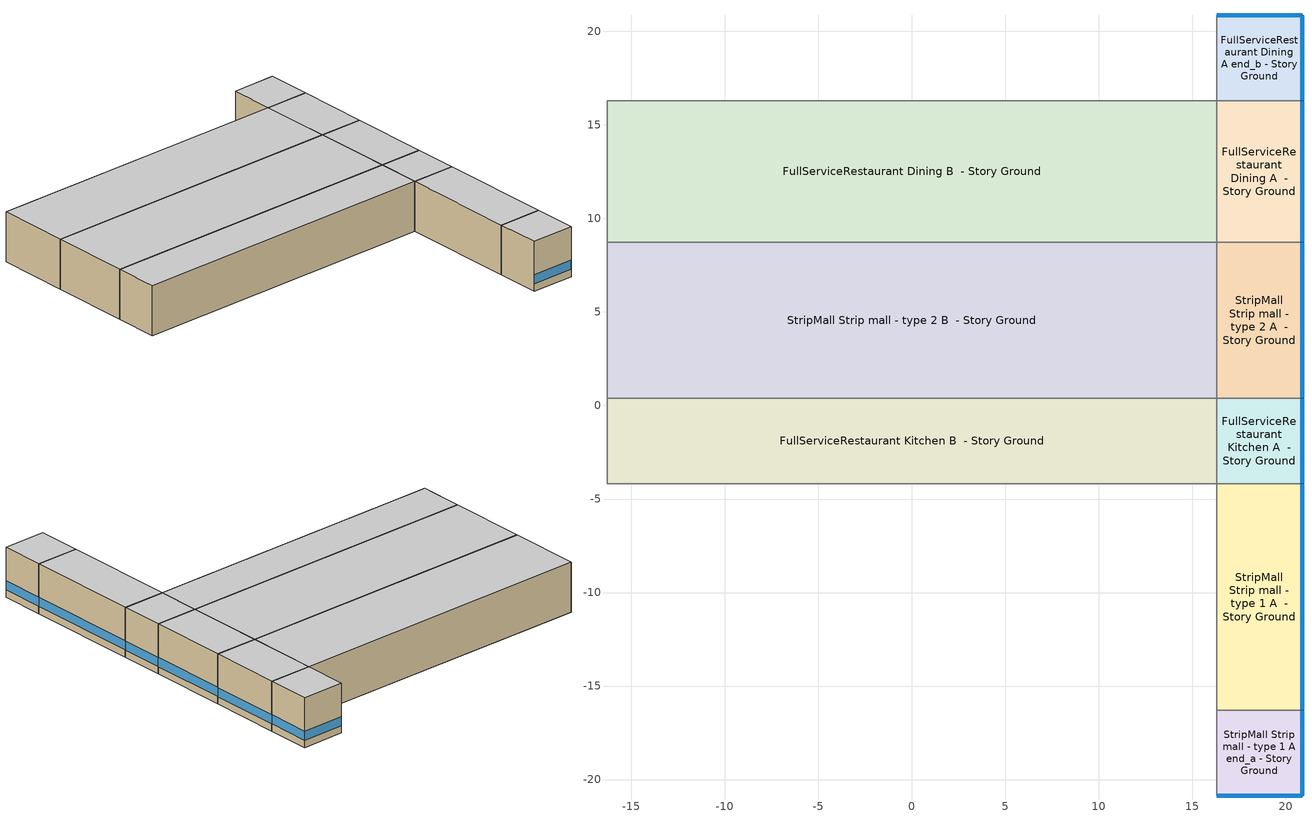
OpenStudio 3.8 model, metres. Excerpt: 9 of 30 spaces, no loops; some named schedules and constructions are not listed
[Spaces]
StripMall Strip mall - type 1 A end_a - Story Ground
 floor ground (Foundation F 126 Perim 914 Area 209): 20.87,-20.87 16.3,-20.87 16.3,-16.3 20.87,-16.3 z0
 wall outside: 16.3,-20.87 20.87,-20.87 20.87,-16.3 z0:5.18
 wall to StripMall Strip mall - type 1 B end_a - Story Ground: 16.3,-16.3 16.3,-20.87 z0:5.18
 wall to StripMall Strip mall - type 1 A  - Story Ground: 20.87,-16.3 16.3,-16.3 z0:5.18
 window (Window U-1.01 SHGC 0.74): 16.32,-20.87 20.84,-20.87 / 20.87,-20.84 20.87,-16.32 z0.76:1.71
 ceiling adiabatic (Typical Interior Ceiling): 20.87,-16.3 16.3,-16.3 16.3,-20.87 20.87,-20.87 z5.18
StripMall Strip mall - type 1 A  - Story Ground
 floor ground (Foundation F 126 Perim 1212 Area 5542): 20.87,-16.3 16.3,-16.3 16.3,-4.17 20.87,-4.17 z0
 wall outside: 20.87,-16.3 20.87,-4.17 z0:5.18
 wall to StripMall Strip mall - type 1 B  - Story Ground: 16.3,-4.17 16.3,-16.3 z0:5.18
 wall to FullServiceRestaurant Kitchen A  - Story Ground: 20.87,-4.17 16.3,-4.17 z0:5.18
 window (Window U-1.01 SHGC 0.74): 20.87,-16.27 20.87,-4.2 z0.76:1.7
 ceiling adiabatic (Typical Interior Ceiling): 20.87,-4.17 16.3,-4.17 16.3,-16.3 20.87,-16.3 z5.18
FullServiceRestaurant Kitchen A  - Story Ground
 floor ground (Foundation F 126 Perim 455 Area 2082): 20.87,-4.17 16.3,-4.17 16.3,0.38 20.87,0.38 z0
 wall outside: 20.87,-4.17 20.87,0.38 z0:5.18
 wall to FullServiceRestaurant Kitchen B  - Story Ground: 16.3,0.38 16.3,-4.17 z0:5.18
 wall to StripMall Strip mall - type 2 A  - Story Ground: 20.87,0.38 16.3,0.38 z0:5.18
 window (Window U-1.01 SHGC 0.74): 20.87,-4.15 20.87,0.36 z0.76:1.71
 ceiling adiabatic (Typical Interior Ceiling): 20.87,0.38 16.3,0.38 16.3,-4.17 20.87,-4.17 z5.18
FullServiceRestaurant Kitchen B  - Story Ground
 floor ground (Foundation F 126 Perim 0 Area 14844): 16.3,-4.17 -16.3,-4.17 -16.3,0.38 16.3,0.38 z0
 wall to StripMall Strip mall - type 1 B  - Story Ground: -16.3,-4.17 16.3,-4.17 z0:5.18
 wall to FullServiceRestaurant Kitchen C  - Story Ground: -16.3,0.38 -16.3,-4.17 z0:5.18
 wall to StripMall Strip mall - type 2 B  - Story Ground: 16.3,0.38 -16.3,0.38 z0:5.18
 ceiling adiabatic (Typical Interior Ceiling): 16.3,0.38 -16.3,0.38 -16.3,-4.17 16.3,-4.17 z5.18
StripMall Strip mall - type 2 A  - Story Ground
 floor ground (Foundation F 126 Perim 835 Area 3816): 20.87,0.38 16.3,0.38 16.3,8.73 20.87,8.73 z0
 wall outside: 20.87,0.38 20.87,8.73 z0:5.18
 wall to StripMall Strip mall - type 2 B  - Story Ground: 16.3,8.73 16.3,0.38 z0:5.18
 wall to FullServiceRestaurant Dining A  - Story Ground: 20.87,8.73 16.3,8.73 z0:5.18
 window (Window U-1.01 SHGC 0.74): 20.87,0.41 20.87,8.7 z0.76:1.7
 ceiling adiabatic (Typical Interior Ceiling): 20.87,8.73 16.3,8.73 16.3,0.38 20.87,0.38 z5.18
StripMall Strip mall - type 2 B  - Story Ground
 floor ground (Foundation F 126 Perim 0 Area 27206): 16.3,0.38 -16.3,0.38 -16.3,8.73 16.3,8.73 z0
 wall to StripMall Strip mall - type 2 C  - Story Ground: -16.3,8.73 -16.3,0.38 z0:5.18
 wall to FullServiceRestaurant Dining B  - Story Ground: 16.3,8.73 -16.3,8.73 z0:5.18
 ceiling adiabatic (Typical Interior Ceiling): 16.3,8.73 -16.3,8.73 -16.3,0.38 16.3,0.38 z5.18
FullServiceRestaurant Dining A  - Story Ground
 floor ground (Foundation F 126 Perim 757 Area 346): 20.87,8.73 16.3,8.73 16.3,16.3 20.87,16.3 z0
 wall outside: 20.87,8.73 20.87,16.3 z0:5.18
 wall to FullServiceRestaurant Dining B  - Story Ground: 16.3,16.3 16.3,8.73 z0:5.18
 wall to FullServiceRestaurant Dining A end_b - Story Ground: 20.87,16.3 16.3,16.3 z0:5.18
 window (Window U-1.01 SHGC 0.74): 20.87,8.75 20.87,16.27 z0.76:1.7
 ceiling adiabatic (Typical Interior Ceiling): 20.87,16.3 16.3,16.3 16.3,8.73 20.87,8.73 z5.18
FullServiceRestaurant Dining B  - Story Ground
 floor ground (Foundation F 126 Perim 0 Area 24667): 16.3,8.73 -16.3,8.73 -16.3,16.3 16.3,16.3 z0
 wall to FullServiceRestaurant Dining C  - Story Ground: -16.3,16.3 -16.3,8.73 z0:5.18
 wall to FullServiceRestaurant Dining B end_b - Story Ground: 16.3,16.3 -16.3,16.3 z0:5.18
 ceiling adiabatic (Typical Interior Ceiling): 16.3,16.3 -16.3,16.3 -16.3,8.73 16.3,8.73 z5.18
FullServiceRestaurant Dining A end_b - Story Ground
 floor ground (Foundation F 126 Perim 914 Area 209): 20.87,16.3 16.3,16.3 16.3,20.87 20.87,20.87 z0
 wall outside: 20.87,16.3 20.87,20.87 16.3,20.87 z0:5.18
 wall to FullServiceRestaurant Dining B end_b - Story Ground: 16.3,20.87 16.3,16.3 z0:5.18
 window (Window U-1.01 SHGC 0.74): 20.87,16.32 20.87,20.84 / 20.84,20.87 16.32,20.87 z0.76:1.71
 ceiling adiabatic (Typical Interior Ceiling): 20.87,20.87 16.3,20.87 16.3,16.3 20.87,16.3 z5.18
[Schedule:Day]
Clothing Schedule Summer Clothes: 24, 0, 0.5
FullServiceRestaurant Bldg Occ Default: Average, 2, 15, 0, 2, 30, 0.0125, 2, 45, 0.025, 3, 0, 0.0375, 3, 15, 0.05, 3, 30, 0.0625, 3, 45, 0.075, 4, 0, 0.0875, 4, 15, 0.1, 4, 30, 0.175, 4, 45, 0.25, 5, 0, 0.325, 5, 15, 0.4, 7, 15, 0.4, 7, 30, 0.425, 7, 45, 0.45, 8, 0, 0.475, 8, 15, 0.5, 8, 30, 0.575, 8, 45, 0.65, 9, 0, 0.725, 9, 15, 0.8, 9, 30, 0.775, 9, 45, 0.75, 10, 0, 0.725, 10, 15, 0.7, 10, 30, 0.625, 10, 45, 0.55, 11, 0, 0.475, 11, 15, 0.4, 11, 30, 0.35, 11, 45, 0.3, 12, 0, 0.25, 12, 15, 0.2, 12, 30, 0.2125, 12, 45, 0.225, 13, 0, 0.2375, 13, 15, 0.25, 13, 30, 0.3875, 13, 45, 0.525, 14, 0, 0.6625, 14, 15, 0.8, 16, 15, 0.8, 16, 30, 0.725, 16, 45, 0.65, 17, 0, 0.575, 17, 15, 0.5, 17, 30, 0.4625, 17, 45, 0.425, 18, 0, 0.3875, 18, 15, 0.35, 18, 30, 0.3125, 18, 45, 0.275, 19, 0, 0.2375, 19, 15, 0.2, 19, 30, 0.1625, 19, 45, 0.125, 20, 0, 0.0875, 20, 15, 0.05, 20, 30, 0.0375, 20, 45, 0.025, 21, 0, 0.0125, 21, 15, 0, 24, 0, 0
FullServiceRestaurant Bldg Occ Sat Day: Average, 3, 15, 0, 3, 30, 0.0125, 3, 45, 0.025, 4, 0, 0.0375, 4, 15, 0.05, 4, 30, 0.1625, 4, 45, 0.275, 5, 0, 0.3875, 5, 15, 0.5, 6, 15, 0.5, 6, 30, 0.475, 6, 45, 0.45, 7, 0, 0.425, 7, 15, 0.4, 7, 30, 0.333333, 7, 45, 0.266667, 8, 0, 0.2, 8, 15, 0.466667, 8, 30, 0.483333, 8, 45, 0.5, 9, 45, 0.5, 10, 0, 0.4625, 10, 15, 0.425, 10, 30, 0.3875, 10, 45, 0.35, 11, 0, 0.3375, 11, 15, 0.325, 11, 30, 0.3125, 11, 45, 0.3, 13, 45, 0.3, 14, 0, 0.433333, 14, 15, 0.566667, 14, 30, 0.7, 14, 45, 0.833333, 15, 0, 0.766667, 15, 15, 0.7, 15, 30, 0.6875, 15, 45, 0.675, 16, 0, 0.6625, 16, 15, 0.65, 16, 30, 0.625, 16, 45, 0.6, 17, 0, 0.575, 17, 15, 0.55, 17, 30, 0.5, 17, 45, 0.45, 18, 0, 0.4, 18, 15, 0.35, 18, 30, 0.275, 18, 45, 0.2, 19, 0, 0.125, 19, 15, 0.05, 19, 30, 0.0375, 19, 45, 0.025, 20, 0, 0.0125, 20, 15, 0, 24, 0, 0
FullServiceRestaurant Bldg Occ Summer Design Day; FoodService_Restaurant BLDG_LIGHT_EndUseData Summer Design Day; FoodService_Restaurant BLDG_EQUIP_EndUseData Summer Design Day; FoodService_Restaurant BLDG_LIGHT_EndUseData Summer Design Day 1; FoodService_Restaurant BLDG_EQUIP_EndUseData Summer Design Day 1: 24, 0, 1
FullServiceRestaurant Bldg Occ Sun Day: Average, 3, 15, 0, 3, 30, 0.0125, 3, 45, 0.025, 4, 0, 0.0375, 4, 15, 0.05, 4, 30, 0.1625, 4, 45, 0.275, 5, 0, 0.3875, 5, 15, 0.5, 5, 45, 0.5, 6, 0, 0.4625, 6, 15, 0.425, 6, 30, 0.3875, 6, 45, 0.35, 7, 0, 0.3125, 7, 15, 0.275, 7, 30, 0.2375, 7, 45, 0.2, 8, 0, 0.25, 8, 15, 0.3, 8, 30, 0.35, 8, 45, 0.4, 9, 0, 0.45, 9, 15, 0.5, 10, 15, 0.5, 10, 30, 0.45, 10, 45, 0.4, 11, 0, 0.35, 11, 15, 0.3, 11, 30, 0.275, 11, 45, 0.25, 12, 0, 0.225, 12, 15, 0.2, 12, 30, 0.2125, 12, 45, 0.225, 13, 0, 0.2375, 13, 15, 0.25, 13, 30, 0.325, 13, 45, 0.4, 14, 0, 0.475, 14, 15, 0.55, 14, 30, 0.575, 14, 45, 0.6, 15, 0, 0.625, 15, 15, 0.65, 15, 30, 0.6625, 15, 45, 0.675, 16, 0, 0.6875, 16, 15, 0.7, 16, 30, 0.6125, 16, 45, 0.525, 17, 0, 0.4375, 17, 15, 0.35, 17, 30, 0.3125, 17, 45, 0.275, 18, 0, 0.2375, 18, 15, 0.2, 19, 15, 0.2, 19, 30, 0.1625, 19, 45, 0.125, 20, 0, 0.0875, 20, 15, 0.05, 20, 30, 0.0375, 20, 45, 0.025, 21, 0, 0.0125, 21, 15, 0, 24, 0, 0
FullServiceRestaurant Bldg Occ Winter Design Day; FoodService_Restaurant BLDG_LIGHT_EndUseData Winter Design Day; FoodService_Restaurant BLDG_EQUIP_EndUseData Winter Design Day; FullServiceRestaurant Gas Equip Winter Design Day; FoodService_Restaurant BLDG_LIGHT_EndUseData Winter Design Day 1; FoodService_Restaurant BLDG_EQUIP_EndUseData Winter Design Day 1: 24, 0, 0
FullServiceRestaurant Activity Default; autogen FullServiceRestaurant Activity 0_day_sch; autogen StripMall Activity 0_day_sch: Average, 24, 0, 120
FullServiceRestaurant Activity Winter Design Day; FullServiceRestaurant Activity Summer Design Day: 24, 0, 120
FoodService_Restaurant BLDG_LIGHT_EndUseData Default: Average, 0, 15, 0.448694, 0, 30, 0.414388, 0, 45, 0.390493, 1, 0, 0.366598, 1, 15, 0.342703, 1, 30, 0.318808, 1, 45, 0.307923, 2, 0, 0.297039, 2, 15, 0.286154, 2, 30, 0.27527, 2, 45, 0.270536, 3, 0, 0.265803, 3, 15, 0.261069, 3, 30, 0.256336, 3, 45, 0.258912, 4, 0, 0.261488, 4, 15, 0.264065, 4, 30, 0.266641, 4, 45, 0.268898, 5, 0, 0.271156, 5, 15, 0.273413, 5, 30, 0.27567, 5, 45, 0.28172, 6, 0, 0.287771, 6, 15, 0.293821, 6, 30, 0.299872, 6, 45, 0.327251, 7, 0, 0.354631, 7, 15, 0.382011, 7, 30, 0.409391, 7, 45, 0.441211, 8, 0, 0.473031, 8, 15, 0.504852, 8, 30, 0.536672, 8, 45, 0.564383, 9, 0, 0.592093, 9, 15, 0.619803, 9, 30, 0.647513, 9, 45, 0.66562, 10, 0, 0.683728, 10, 15, 0.701835, 10, 30, 0.719943, 10, 45, 0.727528, 11, 0, 0.735112, 11, 15, 0.742697, 11, 30, 0.750282, 11, 45, 0.751146, 12, 0, 0.752009, 12, 15, 0.752873, 12, 30, 0.753736, 12, 45, 0.754057, 13, 0, 0.754377, 13, 15, 0.754698, 13, 30, 0.755019, 13, 45, 0.755124, 14, 0, 0.755229, 14, 15, 0.755334, 14, 30, 0.755439, 14, 45, 0.75514, 15, 0, 0.754842, 15, 15, 0.754543, 15, 30, 0.754245, 15, 45, 0.754332, 16, 0, 0.754418, 16, 15, 0.754505, 16, 30, 0.754592, 16, 45, 0.754481, 17, 0, 0.75437, 17, 15, 0.754259, 17, 30, 0.754149, 17, 45, 0.757791, 18, 0, 0.761434, 18, 15, 0.765076, 18, 30, 0.768719, 18, 45, 0.768791, 19, 0, 0.768863, 19, 15, 0.768935, 19, 30, 0.769007, 19, 45, 0.76771, 20, 0, 0.766413, 20, 15, 0.765115, 20, 30, 0.763818, 20, 45, 0.758298, 21, 0, 0.752779, 21, 15, 0.747259, 21, 30, 0.741739, 21, 45, 0.726026, 22, 0, 0.710313, 22, 15, 0.6946, 22, 30, 0.678887, 22, 45, 0.647068, 23, 0, 0.61525, 23, 15, 0.583431, 23, 30, 0.551612, 23, 45, 0.517306, 24, 0, 0.483
FoodService_Restaurant BLDG_EQUIP_EndUseData Default: Average, 0, 15, 0.031636, 0, 30, 0.0409573, 0, 45, 0.0502785, 1, 0, 0.0595997, 1, 15, 0.068921, 1, 30, 0.0901505, 1, 45, 0.11138, 2, 0, 0.132609, 2, 15, 0.153839, 2, 30, 0.15955, 2, 45, 0.165261, 3, 0, 0.170972, 3, 15, 0.176683, 3, 30, 0.181556, 3, 45, 0.186428, 4, 0, 0.191301, 4, 15, 0.196174, 4, 30, 0.214018, 4, 45, 0.231862, 5, 0, 0.249706, 5, 15, 0.26755, 5, 30, 0.297036, 5, 45, 0.326521, 6, 0, 0.356007, 6, 15, 0.385492, 6, 30, 0.406222, 6, 45, 0.426951, 7, 0, 0.44768, 7, 15, 0.46841, 7, 30, 0.481908, 7, 45, 0.495405, 8, 0, 0.508903, 8, 15, 0.522401, 8, 30, 0.525517, 8, 45, 0.528632, 9, 0, 0.531748, 9, 15, 0.534863, 9, 30, 0.533293, 9, 45, 0.531723, 10, 0, 0.530153, 10, 15, 0.528583, 10, 30, 0.530897, 10, 45, 0.533211, 11, 0, 0.535525, 11, 15, 0.537839, 11, 30, 0.536925, 11, 45, 0.536011, 12, 0, 0.535097, 12, 15, 0.534183, 12, 30, 0.534993, 12, 45, 0.535802, 13, 0, 0.536612, 13, 15, 0.537422, 13, 30, 0.539544, 13, 45, 0.541666, 14, 0, 0.543787, 14, 15, 0.545909, 14, 30, 0.540587, 14, 45, 0.535265, 15, 0, 0.529943, 15, 15, 0.524621, 15, 30, 0.514212, 15, 45, 0.503803, 16, 0, 0.493393, 16, 15, 0.482984, 16, 30, 0.465932, 16, 45, 0.44888, 17, 0, 0.431828, 17, 15, 0.414776, 17, 30, 0.374302, 17, 45, 0.333829, 18, 0, 0.293355, 18, 15, 0.252882, 18, 30, 0.216473, 18, 45, 0.180064, 19, 0, 0.143655, 19, 15, 0.107246, 19, 30, 0.093217, 19, 45, 0.079188, 20, 0, 0.065159, 20, 15, 0.05113, 20, 30, 0.047371, 20, 45, 0.043612, 21, 0, 0.039853, 21, 15, 0.036094, 21, 30, 0.0357225, 21, 45, 0.035351, 22, 0, 0.0349795, 22, 15, 0.034608, 22, 30, 0.0342365, 22, 45, 0.033865, 23, 0, 0.0334935, 23, 15, 0.033122, 23, 30, 0.0327505, 23, 45, 0.032379, 24, 0, 0.0320075
FoodService_Restaurant BLDG_EQUIP_EndUseData Fri Day: Average, 0, 15, 0.58109, 0, 30, 0.58159, 0, 45, 0.58209, 1, 0, 0.58259, 1, 15, 0.58309, 1, 30, 0.584211, 1, 45, 0.585333, 2, 0, 0.586455, 2, 15, 0.587577, 2, 30, 0.587888, 2, 45, 0.588199, 3, 0, 0.588511, 3, 15, 0.588822, 3, 30, 0.589076, 3, 45, 0.58933, 4, 0, 0.589584, 4, 15, 0.589838, 4, 30, 0.590766, 4, 45, 0.591693, 5, 0, 0.59262, 5, 15, 0.593548, 5, 30, 0.595332, 5, 45, 0.597116, 6, 0, 0.5989, 6, 15, 0.600684, 6, 30, 0.601903, 6, 45, 0.603123, 7, 0, 0.604342, 7, 15, 0.605562, 7, 30, 0.607082, 7, 45, 0.608601, 8, 0, 0.610121, 8, 15, 0.61164, 8, 30, 0.611648, 8, 45, 0.611657, 9, 0, 0.611665, 9, 15, 0.611674, 9, 30, 0.61136, 9, 45, 0.611045, 10, 0, 0.610731, 10, 15, 0.610417, 10, 30, 0.610152, 10, 45, 0.609887, 11, 0, 0.609621, 11, 15, 0.609356, 11, 30, 0.609247, 11, 45, 0.609139, 12, 0, 0.60903, 12, 15, 0.608922, 12, 30, 0.608889, 12, 45, 0.608857, 13, 0, 0.608825, 13, 15, 0.608793, 13, 30, 0.609096, 13, 45, 0.6094, 14, 0, 0.609704, 14, 15, 0.610007, 14, 30, 0.609742, 14, 45, 0.609477, 15, 0, 0.609212, 15, 15, 0.608947, 15, 30, 0.608485, 15, 45, 0.608023, 16, 0, 0.60756, 16, 15, 0.607098, 16, 30, 0.606351, 16, 45, 0.605604, 17, 0, 0.604857, 17, 15, 0.60411, 17, 30, 0.602945, 17, 45, 0.601781, 18, 0, 0.600616, 18, 15, 0.599451, 18, 30, 0.597463, 18, 45, 0.595475, 19, 0, 0.593487, 19, 15, 0.591499, 19, 30, 0.589178, 19, 45, 0.586858, 20, 0, 0.584538, 20, 15, 0.582218, 20, 30, 0.581996, 20, 45, 0.581773, 21, 0, 0.581551, 21, 15, 0.581329, 21, 30, 0.581309, 21, 45, 0.581289, 22, 0, 0.581269, 22, 15, 0.58125, 22, 30, 0.58123, 22, 45, 0.58121, 23, 0, 0.58119, 23, 15, 0.58117, 23, 30, 0.58115, 23, 45, 0.58113, 24, 0, 0.58111
FoodService_Restaurant BLDG_EQUIP_EndUseData Sat Day: Average, 0, 15, 0.522893, 0, 30, 0.52325, 0, 45, 0.523607, 1, 0, 0.523963, 1, 15, 0.52432, 1, 30, 0.528345, 1, 45, 0.532371, 2, 0, 0.536397, 2, 15, 0.540422, 2, 30, 0.541571, 2, 45, 0.542719, 3, 0, 0.543868, 3, 15, 0.545016, 3, 30, 0.545668, 3, 45, 0.546319, 4, 0, 0.54697, 4, 15, 0.547621, 4, 30, 0.551088, 4, 45, 0.554555, 5, 0, 0.558021, 5, 15, 0.561488, 5, 30, 0.568858, 5, 45, 0.576227, 6, 0, 0.583596, 6, 15, 0.590965, 6, 30, 0.595676, 6, 45, 0.600387, 7, 0, 0.605098, 7, 15, 0.609809, 7, 30, 0.615232, 7, 45, 0.620655, 8, 0, 0.626078, 8, 15, 0.634816, 8, 30, 0.635261, 8, 45, 0.635706, 9, 0, 0.635002, 9, 15, 0.634297, 9, 30, 0.633593, 9, 45, 0.632889, 10, 0, 0.631758, 10, 15, 0.630628, 10, 30, 0.629497, 10, 45, 0.628367, 11, 0, 0.627361, 11, 15, 0.626355, 11, 30, 0.625349, 11, 45, 0.624343, 12, 0, 0.624189, 12, 15, 0.624035, 12, 30, 0.623881, 12, 45, 0.623726, 13, 0, 0.623546, 13, 15, 0.623366, 13, 30, 0.623185, 13, 45, 0.623005, 14, 0, 0.622536, 14, 15, 0.622067, 14, 30, 0.621598, 14, 45, 0.615861, 15, 0, 0.613717, 15, 15, 0.611572, 15, 30, 0.608787, 15, 45, 0.606002, 16, 0, 0.603217, 16, 15, 0.600432, 16, 30, 0.596537, 16, 45, 0.592643, 17, 0, 0.588748, 17, 15, 0.584854, 17, 30, 0.577431, 17, 45, 0.570009, 18, 0, 0.562587, 18, 15, 0.555165, 18, 30, 0.548868, 18, 45, 0.54257, 19, 0, 0.536273, 19, 15, 0.529975, 19, 30, 0.527517, 19, 45, 0.525059, 20, 0, 0.5226, 20, 15, 0.520142, 20, 30, 0.51976, 20, 45, 0.519378, 21, 0, 0.518996, 21, 15, 0.518614, 21, 30, 0.51897, 21, 45, 0.519327, 22, 0, 0.519684, 22, 15, 0.52004, 22, 30, 0.520397, 22, 45, 0.520753, 23, 0, 0.52111, 23, 15, 0.521467, 23, 30, 0.521823, 23, 45, 0.52218, 24, 0, 0.522537
FoodService_Restaurant BLDG_EQUIP_EndUseData Sun Day: Average, 0, 15, 0.518614, 0, 30, 0.519718, 0, 45, 0.520823, 1, 0, 0.521928, 1, 15, 0.523033, 1, 30, 0.526308, 1, 45, 0.529583, 2, 0, 0.532858, 2, 15, 0.536133, 2, 30, 0.537383, 2, 45, 0.538633, 3, 0, 0.539884, 3, 15, 0.541134, 3, 30, 0.541649, 3, 45, 0.542163, 4, 0, 0.542677, 4, 15, 0.543192, 4, 30, 0.545625, 4, 45, 0.548058, 5, 0, 0.55049, 5, 15, 0.552923, 5, 30, 0.559017, 5, 45, 0.56511, 6, 0, 0.571204, 6, 15, 0.577298, 6, 30, 0.582836, 6, 45, 0.588373, 7, 0, 0.593911, 7, 15, 0.599449, 7, 30, 0.605139, 7, 45, 0.610828, 8, 0, 0.616518, 8, 15, 0.622207, 8, 30, 0.62237, 8, 45, 0.622532, 9, 0, 0.622695, 9, 15, 0.622858, 9, 30, 0.622298, 9, 45, 0.621738, 10, 0, 0.621178, 10, 15, 0.620618, 10, 30, 0.619595, 10, 45, 0.618573, 11, 0, 0.61755, 11, 15, 0.616527, 11, 30, 0.615708, 11, 45, 0.614888, 12, 0, 0.614068, 12, 15, 0.613248, 12, 30, 0.612441, 12, 45, 0.611635, 13, 0, 0.610828, 13, 15, 0.610021, 13, 30, 0.609515, 13, 45, 0.60901, 14, 0, 0.608504, 14, 15, 0.607999, 14, 30, 0.606902, 14, 45, 0.605806, 15, 0, 0.604709, 15, 15, 0.603613, 15, 30, 0.6019, 15, 45, 0.600188, 16, 0, 0.598476, 16, 15, 0.596764, 16, 30, 0.593719, 16, 45, 0.590675, 17, 0, 0.58763, 17, 15, 0.584585, 17, 30, 0.577408, 17, 45, 0.57023, 18, 0, 0.563052, 18, 15, 0.555875, 18, 30, 0.549707, 18, 45, 0.543539, 19, 0, 0.537372, 19, 15, 0.531204, 19, 30, 0.530658, 19, 45, 0.530111, 20, 0, 0.529564, 20, 15, 0.529018, 20, 30, 0.526856, 20, 45, 0.524694, 21, 0, 0.522532, 21, 15, 0.520371, 21, 30, 0.520224, 21, 45, 0.520078, 22, 0, 0.519931, 22, 15, 0.519785, 22, 30, 0.519638, 22, 45, 0.519492, 23, 0, 0.519346, 23, 15, 0.519199, 23, 30, 0.519053, 23, 45, 0.518906, 24, 0, 0.51876
FullServiceRestaurant Infil Half On Default; FullServiceRestaurant Infil Half On Winter Design Day; FullServiceRestaurant Infil Half On Summer Design Day; FullServiceRestaurant Infil Half On Default|WntrDsn|SmrDsn|Sun|Sat Day: 5, 0, 1, 24, 0, 0.5
FullServiceRestaurant Gas Equip Default; autogen FullServiceRestaurant Gas Equip 1_day_sch: Average, 0, 15, 0.0275, 0, 30, 0.02, 4, 30, 0.02, 4, 45, 0.0275, 5, 0, 0.035, 5, 15, 0.0425, 5, 30, 0.05, 5, 45, 0.0625, 6, 0, 0.075, 6, 15, 0.0875, 6, 30, 0.1, 6, 45, 0.1125, 7, 0, 0.125, 7, 15, 0.1375, 7, 30, 0.15, 7, 45, 0.1625, 8, 0, 0.175, 8, 15, 0.1875, 8, 30, 0.2, 8, 45, 0.1875, 9, 0, 0.175, 9, 15, 0.1625, 9, 30, 0.15, 9, 45, 0.175, 10, 0, 0.2, 10, 15, 0.225, 10, 30, 0.25, 12, 30, 0.25, 12, 45, 0.2375, 13, 0, 0.225, 13, 15, 0.2125, 13, 30, 0.2, 13, 45, 0.1875, 14, 0, 0.175, 14, 15, 0.1625, 14, 30, 0.15, 14, 45, 0.1625, 15, 0, 0.175, 15, 15, 0.1875, 15, 30, 0.2, 15, 45, 0.225, 16, 0, 0.25, 16, 15, 0.275, 16, 30, 0.3, 18, 0, 0.3, 18, 15, 0.2875, 18, 30, 0.275, 18, 45, 0.2625, 19, 0, 0.25, 19, 15, 0.2375, 19, 30, 0.225, 19, 45, 0.2125, 20, 0, 0.2, 20, 30, 0.2, 20, 45, 0.1875, 21, 0, 0.175, 21, 15, 0.1625, 21, 30, 0.15, 21, 45, 0.1375, 22, 0, 0.125, 22, 15, 0.1125, 22, 30, 0.1, 22, 45, 0.0875, 23, 0, 0.075, 23, 15, 0.0625, 23, 30, 0.05, 23, 45, 0.0425, 24, 0, 0.035
FullServiceRestaurant Gas Equip Default|Sun Day: Average, 2, 15, 0.02, 2, 30, 0.0275, 2, 45, 0.035, 3, 0, 0.0425, 3, 15, 0.05, 3, 30, 0.0625, 3, 45, 0.075, 4, 0, 0.0875, 4, 15, 0.1, 4, 30, 0.1125, 4, 45, 0.125, 5, 0, 0.1375, 5, 15, 0.15, 5, 30, 0.1625, 5, 45, 0.175, 6, 0, 0.1875, 6, 15, 0.2, 6, 30, 0.1875, 6, 45, 0.175, 7, 0, 0.1625, 7, 15, 0.15, 7, 30, 0.175, 7, 45, 0.2, 8, 0, 0.225, 8, 15, 0.25, 9, 15, 0.25, 9, 30, 0.2375, 9, 45, 0.225, 10, 0, 0.2125, 10, 15, 0.2, 10, 30, 0.1875, 10, 45, 0.175, 11, 0, 0.1625, 11, 15, 0.15, 11, 30, 0.1625, 11, 45, 0.175, 12, 0, 0.1875, 12, 15, 0.2, 12, 30, 0.225, 12, 45, 0.25, 13, 0, 0.275, 13, 15, 0.3, 14, 45, 0.3, 15, 0, 0.275, 15, 15, 0.25, 15, 30, 0.225, 15, 45, 0.2, 16, 15, 0.2, 16, 30, 0.1875, 16, 45, 0.175, 17, 0, 0.1625, 17, 15, 0.15, 17, 30, 0.1375, 17, 45, 0.125, 18, 0, 0.1125, 18, 15, 0.1, 18, 30, 0.0875, 18, 45, 0.075, 19, 0, 0.0625, 19, 15, 0.05, 19, 30, 0.0425, 19, 45, 0.035, 20, 0, 0.0275, 20, 15, 0.02, 24, 0, 0.02
FullServiceRestaurant Gas Equip Summer Design Day: 24, 0, 0.25
StripMall Bldg Occ Sat Day: Average, 4, 15, 0, 4, 30, 0.025, 4, 45, 0.05, 5, 0, 0.075, 5, 15, 0.1, 5, 30, 0.125, 5, 45, 0.15, 6, 0, 0.175, 6, 15, 0.2, 6, 30, 0.275, 6, 45, 0.35, 7, 0, 0.425, 7, 15, 0.5, 7, 30, 0.533333, 7, 45, 0.566667, 8, 0, 0.6, 12, 45, 0.8, 13, 0, 0.75, 13, 15, 0.7, 13, 30, 0.65, 13, 45, 0.6, 14, 0, 0.5, 14, 15, 0.4, 14, 30, 0.3, 14, 45, 0.2, 15, 15, 0.2, 15, 30, 0.175, 15, 45, 0.15, 16, 0, 0.125, 16, 15, 0.1, 16, 30, 0.075, 16, 45, 0.05, 17, 0, 0.025, 17, 15, 0, 24, 0, 0
StripMall Bldg Occ Sun Day: Average, 6, 15, 0, 6, 30, 0.025, 6, 45, 0.05, 7, 0, 0.075, 7, 15, 0.1, 7, 30, 0.133333, 7, 45, 0.166667, 8, 0, 0.2, 8, 15, 0.228571, 8, 30, 0.257143, 8, 45, 0.285714, 9, 0, 0.314286, 9, 15, 0.342857, 9, 30, 0.371429, 9, 45, 0.4, 13, 15, 0.4, 13, 30, 0.325, 13, 45, 0.25, 14, 0, 0.175, 14, 15, 0.1, 14, 30, 0.075, 14, 45, 0.05, 15, 0, 0.025, 15, 15, 0, 24, 0, 0
Mercantile_Retail BLDG_LIGHT_EndUseData Sun Day: Average, 0, 15, 0, 0, 30, 0.000416251, 0, 45, 0.000832503, 1, 0, 0.00124875, 1, 15, 0.00166501, 1, 30, 0.00258467, 1, 45, 0.00350433, 2, 0, 0.004424, 2, 15, 0.00534366, 2, 30, 0.00757475, 2, 45, 0.00980583, 3, 0, 0.0120369, 3, 15, 0.014268, 3, 30, 0.0188815, 3, 45, 0.023495, 4, 0, 0.0281085, 4, 15, 0.032722, 4, 30, 0.0585472, 4, 45, 0.0843724, 5, 0, 0.110198, 5, 15, 0.136023, 5, 30, 0.216947, 5, 45, 0.297871, 6, 0, 0.378795, 6, 15, 0.45972, 6, 30, 0.549618, 6, 45, 0.639517, 7, 0, 0.729416, 7, 15, 0.819315, 7, 30, 0.856862, 7, 45, 0.894408, 8, 0, 0.931955, 8, 15, 0.969502, 8, 30, 0.969588, 8, 45, 0.969674, 9, 0, 0.969761, 9, 15, 0.969847, 9, 30, 0.96994, 9, 45, 0.970033, 10, 0, 0.970126, 10, 15, 0.970219, 10, 30, 0.970234, 10, 45, 0.970249, 11, 0, 0.970264, 11, 15, 0.970279, 11, 30, 0.970226, 11, 45, 0.970174, 12, 0, 0.970122, 12, 15, 0.97007, 12, 30, 0.969983, 12, 45, 0.969895, 13, 0, 0.969808, 13, 15, 0.969721, 13, 30, 0.960703, 13, 45, 0.951686, 14, 0, 0.942668, 14, 15, 0.93365, 14, 30, 0.895869, 14, 45, 0.858087, 15, 0, 0.820306, 15, 15, 0.782524, 15, 30, 0.730836, 15, 45, 0.679148, 16, 0, 0.62746, 16, 15, 0.575772, 16, 30, 0.527988, 16, 45, 0.480203, 17, 0, 0.432419, 17, 15, 0.384635, 17, 30, 0.330245, 17, 45, 0.275856, 18, 0, 0.221466, 18, 15, 0.167076, 18, 30, 0.141874, 18, 45, 0.116673, 19, 0, 0.0914719, 19, 15, 0.0662706, 19, 30, 0.0558341, 19, 45, 0.0453976, 20, 0, 0.034961, 20, 15, 0.0245245, 20, 30, 0.0215778, 20, 45, 0.018631, 21, 0, 0.0156842, 21, 15, 0.0127374, 21, 30, 0.011676, 21, 45, 0.0106145, 22, 0, 0.00955307, 22, 15, 0.00849162, 22, 30, 0.00743017, 22, 45, 0.00636871, 23, 0, 0.00530726, 23, 15, 0.00424581, 23, 30, 0.00318436, 23, 45, 0.0021229, 24, 0, 0.00106145
Mercantile_Retail BLDG_EQUIP_EndUseData Wknd Day; autogen Schedule Rule 16 1_day_sch: Average, 0, 15, 0.680346, 0, 30, 0.678938, 0, 45, 0.678725, 1, 0, 0.678512, 1, 15, 0.678299, 1, 30, 0.678086, 1, 45, 0.677696, 2, 0, 0.677306, 2, 15, 0.676916, 2, 30, 0.676526, 2, 45, 0.676132, 3, 0, 0.675739, 3, 15, 0.675345, 3, 30, 0.674951, 3, 45, 0.674677, 4, 0, 0.674402, 4, 15, 0.674128, 4, 30, 0.673853, 4, 45, 0.673778, 5, 0, 0.673702, 5, 15, 0.673626, 5, 30, 0.67355, 5, 45, 0.673814, 6, 0, 0.674077, 6, 15, 0.674341, 6, 30, 0.674605, 6, 45, 0.674995, 7, 0, 0.675385, 7, 15, 0.675775, 7, 30, 0.676165, 7, 45, 0.676641, 8, 0, 0.677118, 8, 15, 0.677595, 8, 30, 0.678072, 8, 45, 0.678696, 9, 0, 0.679321, 9, 15, 0.679946, 9, 30, 0.680571, 9, 45, 0.680939, 10, 0, 0.681307, 10, 15, 0.681676, 10, 30, 0.682044, 10, 45, 0.682434, 11, 0, 0.682824, 11, 15, 0.683214, 11, 30, 0.683604, 11, 45, 0.684334, 12, 0, 0.685063, 12, 15, 0.685793, 12, 30, 0.686522, 12, 45, 0.687508, 13, 0, 0.688494, 13, 15, 0.68948, 13, 30, 0.690466, 13, 45, 0.69169, 14, 0, 0.692915, 14, 15, 0.694139, 14, 30, 0.695363, 14, 45, 0.696847, 15, 0, 0.698332, 15, 15, 0.699816, 15, 30, 0.7013, 15, 45, 0.702427, 16, 0, 0.703554, 16, 15, 0.704681, 16, 30, 0.705807, 16, 45, 0.706468, 17, 0, 0.707129, 17, 15, 0.70779, 17, 30, 0.708451, 17, 45, 0.708588, 18, 0, 0.708726, 18, 15, 0.708863, 18, 30, 0.709, 18, 45, 0.708668, 19, 0, 0.708335, 19, 15, 0.708003, 19, 30, 0.707671, 19, 45, 0.706848, 20, 0, 0.706024, 20, 15, 0.705201, 20, 30, 0.704377, 20, 45, 0.703099, 21, 0, 0.70182, 21, 15, 0.700542, 21, 30, 0.699264, 21, 45, 0.697584, 22, 0, 0.695905, 22, 15, 0.694226, 22, 30, 0.692546, 22, 45, 0.690552, 23, 0, 0.688558, 23, 15, 0.686564, 23, 30, 0.684569, 23, 45, 0.683162, 24, 0, 0.681754
StripMall Infil Half On Sat Day: 6, 0, 1, 22, 0, 0.5, 24, 0, 1
StripMall Infil Half On Sun Day: 8, 0, 1, 17, 0, 0.5, 24, 0, 1
30 space(s) Occ Sch Sunday 1: Average, 2, 15, 0, 2, 30, 0.00314916, 2, 45, 0.00629832, 3, 0, 0.00944748, 3, 15, 0.0125966, 3, 30, 0.0373791, 3, 45, 0.0621617, 4, 0, 0.0869442, 4, 15, 0.111727, 4, 30, 0.083795, 4, 45, 0.0558633, 5, 0, 0.0279317, 5, 15, 0, 5, 30, 0.0112274, 5, 45, 0.0224549, 6, 0, 0.0336823, 6, 15, 0.0449097, 6, 30, 0.0412129, 6, 45, 0.0375161, 7, 0, 0.0338192, 7, 15, 0.0301224, 7, 30, 0.0499758, 7, 45, 0.0698292, 8, 0, 0.0896826, 8, 15, 0.109536, 8, 30, 0.082152, 8, 45, 0.054768, 9, 0, 0.027384, 9, 15, 0, 9, 30, 0.0123228, 9, 45, 0.0246456, 10, 0, 0.0369684, 10, 15, 0.0492912, 10, 30, 0.0432667, 10, 45, 0.0372422, 11, 0, 0.0312178, 11, 15, 0.0251933, 11, 30, 0.0220441, 11, 45, 0.018895, 12, 0, 0.0157458, 12, 15, 0.0125966, 12, 30, 0.0182104, 12, 45, 0.0238241, 13, 0, 0.0294378, 13, 15, 0.0350515, 13, 30, 0.0275209, 13, 45, 0.0199903, 14, 0, 0.0124597, 14, 15, 0.00492912, 14, 30, 0.00670908, 14, 45, 0.00848904, 15, 0, 0.010269, 15, 15, 0.012049, 15, 30, 0.030807, 15, 45, 0.049565, 16, 0, 0.0683231, 16, 15, 0.0870811, 16, 30, 0.0746214, 16, 45, 0.0621617, 17, 0, 0.0497019, 17, 15, 0.0372422, 17, 30, 0.0279317, 17, 45, 0.0186211, 18, 0, 0.00931056, 18, 15, 0, 19, 15, 0, 19, 30, 0.00314916, 19, 45, 0.00629832, 20, 0, 0.00944748, 20, 15, 0.0125966, 20, 30, 0.00944748, 20, 45, 0.00629832, 21, 0, 0.00314916, 21, 15, 0, 24, 0, 0
30 space(s) Occ Sch Saturday 1: Average, 2, 15, 0, 2, 30, 0.00314916, 2, 45, 0.00629832, 3, 0, 0.00944748, 3, 15, 0.0125966, 3, 30, 0.0449097, 3, 45, 0.0772229, 4, 0, 0.109536, 4, 15, 0.141849, 4, 30, 0.11378, 4, 45, 0.0857119, 5, 0, 0.0576433, 5, 15, 0.0295747, 5, 30, 0.0384745, 5, 45, 0.0473743, 6, 0, 0.0562741, 6, 15, 0.0651739, 6, 30, 0.0539465, 6, 45, 0.042719, 7, 0, 0.0314916, 7, 15, 0.0202642, 7, 30, 0.0542203, 7, 45, 0.0881765, 8, 0, 0.122133, 8, 15, 0.00839776, 8, 30, 0.00419888, 8, 45, 0, 9, 0, 0.00944748, 9, 15, 0.018895, 9, 30, 0.0283424, 9, 45, 0.0377899, 10, 0, 0.0313547, 10, 15, 0.0249194, 10, 30, 0.0184842, 10, 45, 0.012049, 11, 0, 0.00903672, 11, 15, 0.00602448, 11, 30, 0.00301224, 11, 45, 0, 12, 0, 0.0149243, 12, 15, 0.0298486, 12, 30, 0.0447728, 12, 45, 0.0596971, 13, 0, 0.0498389, 13, 15, 0.0399806, 13, 30, 0.0301224, 13, 45, 0.0202642, 14, 0, 0.0301224, 14, 15, 0.0399806, 14, 30, 0.0498389, 14, 45, 0.047283, 15, 0, 0.0447272, 15, 15, 0.0421713, 15, 30, 0.0453205, 15, 45, 0.0484697, 16, 0, 0.0516188, 16, 15, 0.054768, 16, 30, 0.0535357, 16, 45, 0.0523034, 17, 0, 0.0510711, 17, 15, 0.0498389, 17, 30, 0.0373791, 17, 45, 0.0249194, 18, 0, 0.0124597, 18, 15, 0, 18, 30, 0.00314916, 18, 45, 0.00629832, 19, 0, 0.00944748, 19, 15, 0.0125966, 19, 30, 0.00944748, 19, 45, 0.00629832, 20, 0, 0.00314916, 20, 15, 0, 24, 0, 0
FullServiceRestaurant HtgSetp Default; autogen FullServiceRestaurant HtgSetp 0_day_sch; autogen FullServiceRestaurant HtgSetp Kitchen 0_day_sch: Average, 1, 0, 20.5556, 5, 0, 15, 24, 0, 20.5556
FullServiceRestaurant ClgSetp Default; FullServiceRestaurant ClgSetp Kitchen Default; autogen FullServiceRestaurant ClgSetp 0_day_sch; autogen FullServiceRestaurant ClgSetp Kitchen 0_day_sch: Average, 1, 0, 22.2222, 5, 0, 23.8889, 24, 0, 22.2222
StripMall HtgSetp Sat Day: Average, 3, 45, 15, 16, 45, 20.5556, 24, 0, 15
StripMall HtgSetp Sun Day: Average, 5, 45, 15, 14, 45, 20.5556, 24, 0, 15
StripMall ClgSetp Sat Day: Average, 3, 45, 23.8889, 16, 45, 22.2222, 24, 0, 23.8889
StripMall ClgSetp Sun Day: Average, 5, 45, 23.8889, 14, 45, 22.2222, 24, 0, 23.8889
Building Hours of Operation NonResidential Sunday: 4, 45, 0, 17, 45, 1, 24, 0, 0
autogen FoodService_Restaurant BLDG_LIGHT_EndUseData 0_day_sch: Average, 0, 15, 0.288537, 0, 30, 0.237078, 0, 45, 0.201236, 1, 0, 0.165393, 1, 15, 0.129551, 1, 30, 0.0937087, 1, 45, 0.0773817, 2, 0, 0.0610548, 2, 15, 0.0447278, 2, 30, 0.0284009, 2, 45, 0.0213007, 3, 0, 0.0142004, 3, 15, 0.00710022, 3, 30, 0, 3, 45, 0.00386461, 4, 0, 0.00772923, 4, 15, 0.0115938, 4, 30, 0.0154585, 4, 45, 0.0188442, 5, 0, 0.02223, 5, 15, 0.0256158, 5, 30, 0.0290016, 5, 45, 0.0380772, 6, 0, 0.0471529, 6, 15, 0.0562286, 6, 30, 0.0653042, 6, 45, 0.106374, 7, 0, 0.147443, 7, 15, 0.188513, 7, 30, 0.229582, 7, 45, 0.277313, 8, 0, 0.325044, 8, 15, 0.372774, 8, 30, 0.420505, 8, 45, 0.46207, 9, 0, 0.503635, 9, 15, 0.545201, 9, 30, 0.586766, 9, 45, 0.613927, 10, 0, 0.641088, 10, 15, 0.668249, 10, 30, 0.69541, 10, 45, 0.706788, 11, 0, 0.718165, 11, 15, 0.729542, 11, 30, 0.74092, 11, 45, 0.742215, 12, 0, 0.74351, 12, 15, 0.744805, 12, 30, 0.746101, 12, 45, 0.746581, 13, 0, 0.747062, 13, 15, 0.747543, 13, 30, 0.748024, 13, 45, 0.748182, 14, 0, 0.74834, 14, 15, 0.748497, 14, 30, 0.748655, 14, 45, 0.748207, 15, 0, 0.747759, 15, 15, 0.747311, 15, 30, 0.746864, 15, 45, 0.746994, 16, 0, 0.747124, 16, 15, 0.747254, 16, 30, 0.747384, 16, 45, 0.747218, 17, 0, 0.747052, 17, 15, 0.746886, 17, 30, 0.746719, 17, 45, 0.752183, 18, 0, 0.757647, 18, 15, 0.76311, 18, 30, 0.768574, 18, 45, 0.768682, 19, 0, 0.768791, 19, 15, 0.768899, 19, 30, 0.769007, 19, 45, 0.767061, 20, 0, 0.765115, 20, 15, 0.76317, 20, 30, 0.761224, 20, 45, 0.752944, 21, 0, 0.744664, 21, 15, 0.736384, 21, 30, 0.728105, 21, 45, 0.704535, 22, 0, 0.680966, 22, 15, 0.657397, 22, 30, 0.633827, 22, 45, 0.586099, 23, 0, 0.538371, 23, 15, 0.490643, 23, 30, 0.442914, 23, 45, 0.391455, 24, 0, 0.339996
autogen Mercantile_Retail BLDG_LIGHT_EndUseData 1_day_sch: Average, 0, 15, 0.0329501, 0, 30, 0.0198038, 0, 45, 0.0174198, 1, 0, 0.0150358, 1, 15, 0.0126519, 1, 30, 0.0102679, 1, 45, 0.00819161, 2, 0, 0.00611536, 2, 15, 0.0040391, 2, 30, 0.00196284, 2, 45, 0.00147213, 3, 0, 0.000981422, 3, 15, 0.000490711, 3, 30, 0, 3, 45, 0.00190581, 4, 0, 0.00381163, 4, 15, 0.00571744, 4, 30, 0.00762326, 4, 45, 0.0142924, 5, 0, 0.0209616, 5, 15, 0.0276308, 5, 30, 0.0343, 5, 45, 0.0514696, 6, 0, 0.0686393, 6, 15, 0.0858089, 6, 30, 0.102979, 6, 45, 0.163522, 7, 0, 0.224066, 7, 15, 0.28461, 7, 30, 0.345154, 7, 45, 0.448142, 8, 0, 0.551131, 8, 15, 0.65412, 8, 30, 0.757108, 8, 45, 0.802814, 9, 0, 0.84852, 9, 15, 0.894225, 9, 30, 0.939931, 9, 45, 0.94742, 10, 0, 0.95491, 10, 15, 0.9624, 10, 30, 0.969889, 10, 45, 0.970082, 11, 0, 0.970275, 11, 15, 0.970468, 11, 30, 0.970661, 11, 45, 0.9707, 12, 0, 0.970739, 12, 15, 0.970778, 12, 30, 0.970817, 12, 45, 0.970881, 13, 0, 0.970945, 13, 15, 0.971009, 13, 30, 0.971073, 13, 45, 0.971138, 14, 0, 0.971204, 14, 15, 0.971269, 14, 30, 0.971334, 14, 45, 0.971335, 15, 0, 0.971336, 15, 15, 0.971337, 15, 30, 0.971338, 15, 45, 0.971346, 16, 0, 0.971354, 16, 15, 0.971361, 16, 30, 0.971369, 16, 45, 0.971329, 17, 0, 0.971288, 17, 15, 0.971247, 17, 30, 0.971207, 17, 45, 0.971116, 18, 0, 0.971026, 18, 15, 0.970936, 18, 30, 0.970845, 18, 45, 0.970686, 19, 0, 0.970527, 19, 15, 0.970367, 19, 30, 0.970208, 19, 45, 0.969345, 20, 0, 0.968483, 20, 15, 0.96762, 20, 30, 0.966758, 20, 45, 0.933076, 21, 0, 0.899394, 21, 15, 0.865712, 21, 30, 0.83203, 21, 45, 0.717139, 22, 0, 0.602248, 22, 15, 0.487357, 22, 30, 0.372466, 22, 45, 0.297447, 23, 0, 0.222427, 23, 15, 0.147408, 23, 30, 0.0723891, 23, 45, 0.0592428, 24, 0, 0.0460965
FoodService_Restaurant BLDG_LIGHT_EndUseData Default 1: No, 0, 15, 0.288537, 0, 30, 0.237078, 0, 45, 0.201236, 1, 0, 0.165393, 1, 15, 0.129551, 1, 30, 0.0937087, 1, 45, 0.0773817, 2, 0, 0.0610548, 2, 15, 0.0447278, 2, 30, 0.0284009, 2, 45, 0.0213007, 3, 0, 0.0142004, 3, 15, 0.00710022, 3, 30, 0, 3, 45, 0.00386461, 4, 0, 0.00772923, 4, 15, 0.0115938, 4, 30, 0.0154585, 4, 45, 0.0188442, 5, 0, 0.02223, 5, 15, 0.0256158, 5, 30, 0.0290016, 5, 45, 0.0380772, 6, 0, 0.0471529, 6, 15, 0.0562286, 6, 30, 0.0653042, 6, 45, 0.106374, 7, 0, 0.147443, 7, 15, 0.188513, 7, 30, 0.229582, 7, 45, 0.277313, 8, 0, 0.325044, 8, 15, 0.372774, 8, 30, 0.420505, 8, 45, 0.46207, 9, 0, 0.503635, 9, 15, 0.545201, 9, 30, 0.586766, 9, 45, 0.613927, 10, 0, 0.641088, 10, 15, 0.668249, 10, 30, 0.69541, 10, 45, 0.706788, 11, 0, 0.718165, 11, 15, 0.729542, 11, 30, 0.74092, 11, 45, 0.742215, 12, 0, 0.74351, 12, 15, 0.744805, 12, 30, 0.746101, 12, 45, 0.746581, 13, 0, 0.747062, 13, 15, 0.747543, 13, 30, 0.748024, 13, 45, 0.748182, 14, 0, 0.74834, 14, 15, 0.748497, 14, 30, 0.748655, 14, 45, 0.748207, 15, 0, 0.747759, 15, 15, 0.747311, 15, 30, 0.746864, 15, 45, 0.746994, 16, 0, 0.747124, 16, 15, 0.747254, 16, 30, 0.747384, 16, 45, 0.747218, 17, 0, 0.747052, 17, 15, 0.746886, 17, 30, 0.746719, 17, 45, 0.752183, 18, 0, 0.757647, 18, 15, 0.76311, 18, 30, 0.768574, 18, 45, 0.768682, 19, 0, 0.768791, 19, 15, 0.768899, 19, 30, 0.769007, 19, 45, 0.767061, 20, 0, 0.765115, 20, 15, 0.76317, 20, 30, 0.761224, 20, 45, 0.752944, 21, 0, 0.744664, 21, 15, 0.736384, 21, 30, 0.728105, 21, 45, 0.704535, 22, 0, 0.680966, 22, 15, 0.657397, 22, 30, 0.633827, 22, 45, 0.586099, 23, 0, 0.538371, 23, 15, 0.490643, 23, 30, 0.442914, 23, 45, 0.391455, 24, 0, 0.339996
FoodService_Restaurant BLDG_EQUIP_EndUseData Default 1: No, 0, 15, 0.518614, 0, 30, 0.519108, 0, 45, 0.519603, 1, 0, 0.520098, 1, 15, 0.520592, 1, 30, 0.521719, 1, 45, 0.522846, 2, 0, 0.523973, 2, 15, 0.5251, 2, 30, 0.525403, 2, 45, 0.525706, 3, 0, 0.526009, 3, 15, 0.526312, 3, 30, 0.526571, 3, 45, 0.526829, 4, 0, 0.527088, 4, 15, 0.527347, 4, 30, 0.528294, 4, 45, 0.529241, 5, 0, 0.530188, 5, 15, 0.531135, 5, 30, 0.5327, 5, 45, 0.534265, 6, 0, 0.53583, 6, 15, 0.537395, 6, 30, 0.538495, 6, 45, 0.539595, 7, 0, 0.540695, 7, 15, 0.541796, 7, 30, 0.542512, 7, 45, 0.543228, 8, 0, 0.543945, 8, 15, 0.544661, 8, 30, 0.544827, 8, 45, 0.544992, 9, 0, 0.545157, 9, 15, 0.545323, 9, 30, 0.545239, 9, 45, 0.545156, 10, 0, 0.545073, 10, 15, 0.544989, 10, 30, 0.545112, 10, 45, 0.545235, 11, 0, 0.545358, 11, 15, 0.545481, 11, 30, 0.545432, 11, 45, 0.545384, 12, 0, 0.545335, 12, 15, 0.545287, 12, 30, 0.54533, 12, 45, 0.545373, 13, 0, 0.545416, 13, 15, 0.545459, 13, 30, 0.545571, 13, 45, 0.545684, 14, 0, 0.545796, 14, 15, 0.545909, 14, 30, 0.545627, 14, 45, 0.545344, 15, 0, 0.545062, 15, 15, 0.544779, 15, 30, 0.544227, 15, 45, 0.543674, 16, 0, 0.543122, 16, 15, 0.542569, 16, 30, 0.541664, 16, 45, 0.540759, 17, 0, 0.539854, 17, 15, 0.538949, 17, 30, 0.536801, 17, 45, 0.534653, 18, 0, 0.532505, 18, 15, 0.530356, 18, 30, 0.528424, 18, 45, 0.526491, 19, 0, 0.524559, 19, 15, 0.522627, 19, 30, 0.521882, 19, 45, 0.521137, 20, 0, 0.520393, 20, 15, 0.519648, 20, 30, 0.519449, 20, 45, 0.519249, 21, 0, 0.51905, 21, 15, 0.51885, 21, 30, 0.51883, 21, 45, 0.518811, 22, 0, 0.518791, 22, 15, 0.518771, 22, 30, 0.518752, 22, 45, 0.518732, 23, 0, 0.518712, 23, 15, 0.518692, 23, 30, 0.518673, 23, 45, 0.518653, 24, 0, 0.518633
18 Zone PVAV Occ Sch Sunday 1: 4, 30, 0, 18, 0, 1, 24, 0, 0
18 Zone PVAV Occ Sch Saturday 1: 4, 30, 0, 18, 30, 1, 24, 0, 0
Infiltration HVAC Off Schedule Schedule Day 0 1: 4, 30, 1, 18, 0, 0, 24, 0, 1
Infiltration HVAC Off Schedule Schedule Day 2: 4, 30, 1, 18, 30, 0, 24, 0, 1
Schedule Day 5; Schedule Day 6; Schedule Day 8; Schedule Day 9: 24, 0, 22.2222
Schedule Day 14; Schedule Day 15: 24, 0, 20.5556
[Schedule:Rule]
Name | Schedule Ruleset | Rule Order | Day Schedule | Apply Saturday | Date Specification Type | Start Month | Start Day | End Month | End Day | Apply Sunday | Apply Friday | Apply Monday | Apply Tuesday | Apply Wednesday | Apply Thursday | Specific Month 1 | Specific Day 1 | Specific Month 2 | Specific Day 2 | Specific Month 3 | Specific Day 3 | Specific Month 4 | Specific Day 4 | Specific Month 5 | Specific Day 5 | Specific Month 6 | Specific Day 6 | Specific Month 7 | Specific Day 7 | Specific Month 8 | Specific Day 8 | Specific Month 9 | Specific Day 9 | Specific Month 10 | Specific Day 10 | Specific Month 11 | Specific Day 11 | Specific Month 12 | Specific Day 12 | Specific Month 13 | Specific Day 13 | Specific Month 14 | Specific Day 14 | Specific Month 15 | Specific Day 15 | Specific Month 16 | Specific Day 16 | Specific Month 17 | Specific Day 17 | Specific Month 18 | Specific Day 18 | Specific Month 19 | Specific Day 19 | Specific Month 20 | Specific Day 20 | Specific Month 21 | Specific Day 21 | Specific Month 22 | Specific Day 22 | Specific Month 23 | Specific Day 23 | Specific Month 24 | Specific Day 24 | Specific Month 25 | Specific Day 25 | Specific Month 26 | Specific Day 26 | Specific Month 27 | Specific Day 27 | Specific Month 28 | Specific Day 28 | Specific Month 29 | Specific Day 29 | Specific Month 30 | Specific Day 30 | Specific Month 31 | Specific Day 31 | Specific Month 32 | Specific Day 32 | Specific Month 33 | Specific Day 33 | Specific Month 34 | Specific Day 34 | Specific Month 35 | Specific Day 35 | Specific Month 36 | Specific Day 36 | Specific Month 37 | Specific Day 37 | Specific Month 38 | Specific Day 38 | Specific Month 39 | Specific Day 39 | Specific Month 40 | Specific Day 40 | Specific Month 41 | Specific Day 41 | Specific Month 42 | Specific Day 42 | Specific Month 43 | Specific Day 43 | Specific Month 44 | Specific Day 44 | Specific Month 45 | Specific Day 45 | Specific Month 46 | Specific Day 46 | Specific Month 47 | Specific Day 47 | Specific Month 48 | Specific Day 48 | Specific Month 49 | Specific Day 49 | Specific Month 50 | Specific Day 50 | Specific Month 51 | Specific Day 51 | Specific Month 52 | Specific Day 52
Schedule Rule 2 | FullServiceRestaurant Bldg Occ | 1 | FullServiceRestaurant Bldg Occ Sat Day | Yes | DateRange | 1 | 1 | 12 | 31
Schedule Rule 3 | FullServiceRestaurant Bldg Occ | 0 | FullServiceRestaurant Bldg Occ Sun Day |  | DateRange | 1 | 1 | 12 | 31 | Yes
Schedule Rule 6 | FoodService_Restaurant BLDG_EQUIP_EndUseData | 2 | FoodService_Restaurant BLDG_EQUIP_EndUseData Fri Day |  | DateRange | 1 | 1 | 12 | 31 |  | Yes
Schedule Rule 7 | FoodService_Restaurant BLDG_EQUIP_EndUseData | 1 | FoodService_Restaurant BLDG_EQUIP_EndUseData Sat Day | Yes | DateRange | 1 | 1 | 12 | 31
Schedule Rule 8 | FoodService_Restaurant BLDG_EQUIP_EndUseData | 0 | FoodService_Restaurant BLDG_EQUIP_EndUseData Sun Day |  | DateRange | 1 | 1 | 12 | 31 | Yes
Schedule Rule 9 | FullServiceRestaurant Infil Half On | 0 | FullServiceRestaurant Infil Half On Default|WntrDsn|SmrDsn|Sun|Sat Day | Yes | DateRange | 1 | 1 | 12 | 31 | Yes
Schedule Rule 10 | FullServiceRestaurant Gas Equip | 0 | FullServiceRestaurant Gas Equip Default|Sun Day |  | DateRange | 1 | 1 | 12 | 31 | Yes
autogen FoodService_Restaurant BLDG_LIGHT_EndUseData 0 | FoodService_Restaurant BLDG_LIGHT_EndUseData | 0 | autogen FoodService_Restaurant BLDG_LIGHT_EndUseData 0_day_sch | Yes | SpecificDates |  |  |  |  | Yes | Yes | Yes | Yes | Yes | Yes | 1 | 6 | 1 | 13 | 1 | 20 | 1 | 27 | 2 | 3 | 2 | 10 | 2 | 17 | 2 | 24 | 3 | 3 | 3 | 10 | 3 | 17 | 3 | 24 | 3 | 31 | 4 | 7 | 4 | 14 | 4 | 21 | 4 | 28 | 5 | 5 | 5 | 12 | 5 | 19 | 5 | 26 | 6 | 2 | 6 | 9 | 6 | 16 | 6 | 23 | 6 | 30 | 7 | 7 | 7 | 14 | 7 | 21 | 7 | 28 | 8 | 4 | 8 | 11 | 8 | 18 | 8 | 25 | 9 | 1 | 9 | 8 | 9 | 15 | 9 | 22 | 9 | 29 | 10 | 6 | 10 | 13 | 10 | 20 | 10 | 27 | 11 | 3 | 11 | 10 | 11 | 17 | 11 | 24 | 12 | 1 | 12 | 8 | 12 | 15 | 12 | 22 | 12 | 29
autogen FullServiceRestaurant Activity 0 | FullServiceRestaurant Activity | 0 | autogen FullServiceRestaurant Activity 0_day_sch | Yes | SpecificDates |  |  |  |  | Yes | Yes | Yes | Yes | Yes | Yes | 1 | 6 | 1 | 13 | 1 | 20 | 1 | 27 | 2 | 3 | 2 | 10 | 2 | 17 | 2 | 24 | 3 | 3 | 3 | 10 | 3 | 17 | 3 | 24 | 3 | 31 | 4 | 7 | 4 | 14 | 4 | 21 | 4 | 28 | 5 | 5 | 5 | 12 | 5 | 19 | 5 | 26 | 6 | 2 | 6 | 9 | 6 | 16 | 6 | 23 | 6 | 30 | 7 | 7 | 7 | 14 | 7 | 21 | 7 | 28 | 8 | 4 | 8 | 11 | 8 | 18 | 8 | 25 | 9 | 1 | 9 | 8 | 9 | 15 | 9 | 22 | 9 | 29 | 10 | 6 | 10 | 13 | 10 | 20 | 10 | 27 | 11 | 3 | 11 | 10 | 11 | 17 | 11 | 24 | 12 | 1 | 12 | 8 | 12 | 15 | 12 | 22 | 12 | 29
autogen FullServiceRestaurant ClgSetp 0 | FullServiceRestaurant ClgSetp | 0 | autogen FullServiceRestaurant ClgSetp 0_day_sch | Yes | SpecificDates |  |  |  |  | Yes | Yes | Yes | Yes | Yes | Yes | 1 | 6 | 1 | 13 | 1 | 20 | 1 | 27 | 2 | 3 | 2 | 10 | 2 | 17 | 2 | 24 | 3 | 3 | 3 | 10 | 3 | 17 | 3 | 24 | 3 | 31 | 4 | 7 | 4 | 14 | 4 | 21 | 4 | 28 | 5 | 5 | 5 | 12 | 5 | 19 | 5 | 26 | 6 | 2 | 6 | 9 | 6 | 16 | 6 | 23 | 6 | 30 | 7 | 7 | 7 | 14 | 7 | 21 | 7 | 28 | 8 | 4 | 8 | 11 | 8 | 18 | 8 | 25 | 9 | 1 | 9 | 8 | 9 | 15 | 9 | 22 | 9 | 29 | 10 | 6 | 10 | 13 | 10 | 20 | 10 | 27 | 11 | 3 | 11 | 10 | 11 | 17 | 11 | 24 | 12 | 1 | 12 | 8 | 12 | 15 | 12 | 22 | 12 | 29
autogen FullServiceRestaurant ClgSetp Kitchen 0 | FullServiceRestaurant ClgSetp Kitchen | 0 | autogen FullServiceRestaurant ClgSetp Kitchen 0_day_sch | Yes | SpecificDates |  |  |  |  | Yes | Yes | Yes | Yes | Yes | Yes | 1 | 6 | 1 | 13 | 1 | 20 | 1 | 27 | 2 | 3 | 2 | 10 | 2 | 17 | 2 | 24 | 3 | 3 | 3 | 10 | 3 | 17 | 3 | 24 | 3 | 31 | 4 | 7 | 4 | 14 | 4 | 21 | 4 | 28 | 5 | 5 | 5 | 12 | 5 | 19 | 5 | 26 | 6 | 2 | 6 | 9 | 6 | 16 | 6 | 23 | 6 | 30 | 7 | 7 | 7 | 14 | 7 | 21 | 7 | 28 | 8 | 4 | 8 | 11 | 8 | 18 | 8 | 25 | 9 | 1 | 9 | 8 | 9 | 15 | 9 | 22 | 9 | 29 | 10 | 6 | 10 | 13 | 10 | 20 | 10 | 27 | 11 | 3 | 11 | 10 | 11 | 17 | 11 | 24 | 12 | 1 | 12 | 8 | 12 | 15 | 12 | 22 | 12 | 29
autogen FullServiceRestaurant Gas Equip 1 | FullServiceRestaurant Gas Equip | 1 | autogen FullServiceRestaurant Gas Equip 1_day_sch | Yes | SpecificDates |  |  |  |  | Yes | Yes | Yes | Yes | Yes | Yes | 1 | 6 | 1 | 13 | 1 | 20 | 1 | 27 | 2 | 3 | 2 | 10 | 2 | 17 | 2 | 24 | 3 | 3 | 3 | 10 | 3 | 17 | 3 | 24 | 3 | 31 | 4 | 7 | 4 | 14 | 4 | 21 | 4 | 28 | 5 | 5 | 5 | 12 | 5 | 19 | 5 | 26 | 6 | 2 | 6 | 9 | 6 | 16 | 6 | 23 | 6 | 30 | 7 | 7 | 7 | 14 | 7 | 21 | 7 | 28 | 8 | 4 | 8 | 11 | 8 | 18 | 8 | 25 | 9 | 1 | 9 | 8 | 9 | 15 | 9 | 22 | 9 | 29 | 10 | 6 | 10 | 13 | 10 | 20 | 10 | 27 | 11 | 3 | 11 | 10 | 11 | 17 | 11 | 24 | 12 | 1 | 12 | 8 | 12 | 15 | 12 | 22 | 12 | 29
autogen FullServiceRestaurant HtgSetp 0 | FullServiceRestaurant HtgSetp | 0 | autogen FullServiceRestaurant HtgSetp 0_day_sch | Yes | SpecificDates |  |  |  |  | Yes | Yes | Yes | Yes | Yes | Yes | 1 | 6 | 1 | 13 | 1 | 20 | 1 | 27 | 2 | 3 | 2 | 10 | 2 | 17 | 2 | 24 | 3 | 3 | 3 | 10 | 3 | 17 | 3 | 24 | 3 | 31 | 4 | 7 | 4 | 14 | 4 | 21 | 4 | 28 | 5 | 5 | 5 | 12 | 5 | 19 | 5 | 26 | 6 | 2 | 6 | 9 | 6 | 16 | 6 | 23 | 6 | 30 | 7 | 7 | 7 | 14 | 7 | 21 | 7 | 28 | 8 | 4 | 8 | 11 | 8 | 18 | 8 | 25 | 9 | 1 | 9 | 8 | 9 | 15 | 9 | 22 | 9 | 29 | 10 | 6 | 10 | 13 | 10 | 20 | 10 | 27 | 11 | 3 | 11 | 10 | 11 | 17 | 11 | 24 | 12 | 1 | 12 | 8 | 12 | 15 | 12 | 22 | 12 | 29
autogen FullServiceRestaurant HtgSetp Kitchen 0 | FullServiceRestaurant HtgSetp Kitchen | 0 | autogen FullServiceRestaurant HtgSetp Kitchen 0_day_sch | Yes | SpecificDates |  |  |  |  | Yes | Yes | Yes | Yes | Yes | Yes | 1 | 6 | 1 | 13 | 1 | 20 | 1 | 27 | 2 | 3 | 2 | 10 | 2 | 17 | 2 | 24 | 3 | 3 | 3 | 10 | 3 | 17 | 3 | 24 | 3 | 31 | 4 | 7 | 4 | 14 | 4 | 21 | 4 | 28 | 5 | 5 | 5 | 12 | 5 | 19 | 5 | 26 | 6 | 2 | 6 | 9 | 6 | 16 | 6 | 23 | 6 | 30 | 7 | 7 | 7 | 14 | 7 | 21 | 7 | 28 | 8 | 4 | 8 | 11 | 8 | 18 | 8 | 25 | 9 | 1 | 9 | 8 | 9 | 15 | 9 | 22 | 9 | 29 | 10 | 6 | 10 | 13 | 10 | 20 | 10 | 27 | 11 | 3 | 11 | 10 | 11 | 17 | 11 | 24 | 12 | 1 | 12 | 8 | 12 | 15 | 12 | 22 | 12 | 29
autogen FoodService_Restaurant BLDG_LIGHT_EndUseData 0 1 | FoodService_Restaurant BLDG_LIGHT_EndUseData BPR Adjusted | 0 | autogen FoodService_Restaurant BLDG_LIGHT_EndUseData 0_day_sch | Yes | SpecificDates |  |  |  |  | Yes | Yes | Yes | Yes | Yes | Yes | 1 | 6 | 1 | 13 | 1 | 20 | 1 | 27 | 2 | 3 | 2 | 10 | 2 | 17 | 2 | 24 | 3 | 3 | 3 | 10 | 3 | 17 | 3 | 24 | 3 | 31 | 4 | 7 | 4 | 14 | 4 | 21 | 4 | 28 | 5 | 5 | 5 | 12 | 5 | 19 | 5 | 26 | 6 | 2 | 6 | 9 | 6 | 16 | 6 | 23 | 6 | 30 | 7 | 7 | 7 | 14 | 7 | 21 | 7 | 28 | 8 | 4 | 8 | 11 | 8 | 18 | 8 | 25 | 9 | 1 | 9 | 8 | 9 | 15 | 9 | 22 | 9 | 29 | 10 | 6 | 10 | 13 | 10 | 20 | 10 | 27 | 11 | 3 | 11 | 10 | 11 | 17 | 11 | 24 | 12 | 1 | 12 | 8 | 12 | 15 | 12 | 22 | 12 | 29
